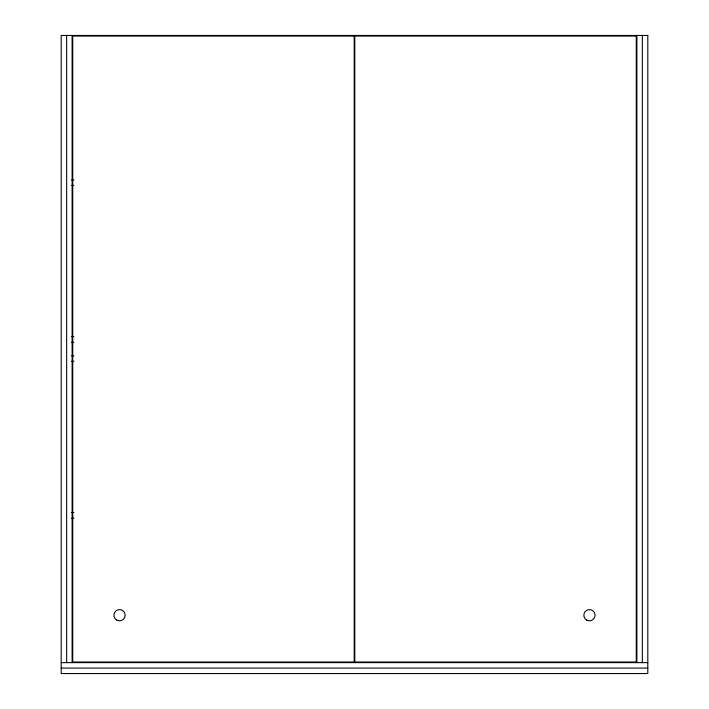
<?xml version="1.0" encoding="UTF-8"?>
<svg xmlns="http://www.w3.org/2000/svg" width="709" height="709" viewBox="0 0 709 709"><rect width="100%" height="100%" fill="white"/><g stroke="black" fill="none" stroke-linecap="round" stroke-linejoin="round"><path stroke-width="1.06" d="M71.68 179.918L73.878 179.918M71.68 185.377L73.878 185.377M71.68 336.793L73.878 336.793M71.68 342.252L73.878 342.252M71.68 355.829L73.878 355.829M71.68 361.289L73.878 361.289M71.68 512.696L73.878 512.696M71.68 518.164L73.878 518.164M61.196 662.631L647.804 662.631M61.196 668.091L647.804 668.091M642.345 35.45L642.345 662.631M636.886 35.45L636.886 662.631M72.114 35.45L72.114 662.631M66.655 35.45L66.655 662.631M647.804 35.45L61.196 35.45L61.196 673.55L647.804 673.55L647.804 35.45M354.19 36.07L72.735 36.07L72.735 662.002L354.19 662.002L354.19 36.07M636.265 36.07L354.81 36.07L354.81 662.002L636.265 662.002L636.265 36.07M586.644 620.074A5.619 5.619 0 0 0 595.081 615.199A5.619 5.619 0 0 0 586.644 610.334A5.619 5.619 0 0 0 586.644 620.074M116.728 620.074A5.619 5.619 0 0 0 125.165 615.199A5.619 5.619 0 0 0 116.728 610.334A5.619 5.619 0 0 0 116.728 620.074"/></g></svg>
